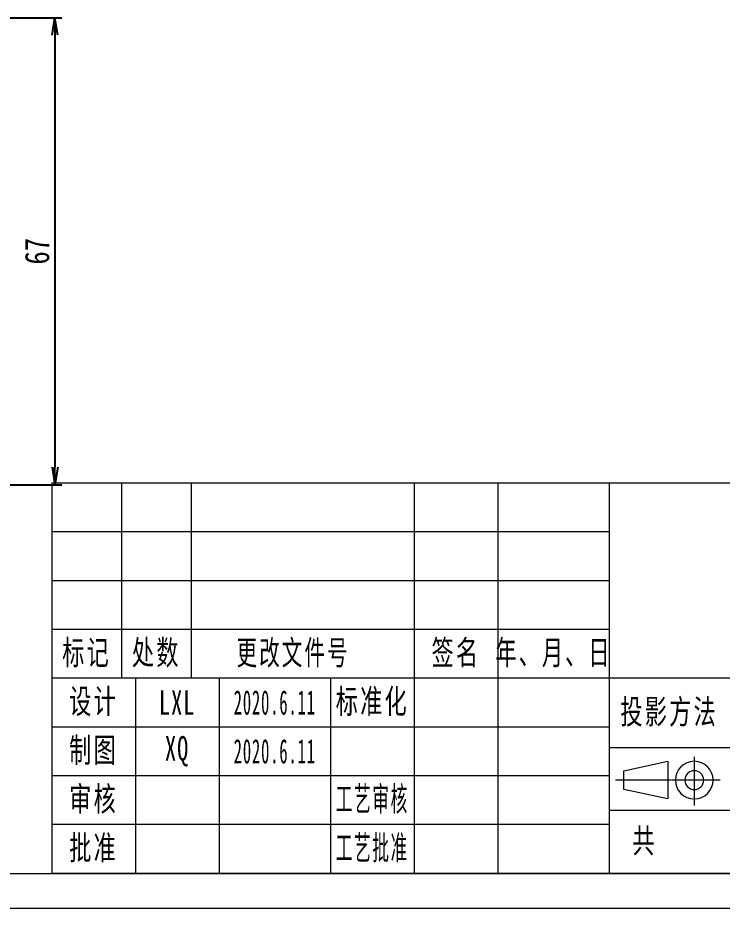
# Model space of a CAD drawing. Header units: millimetres. Extents: x -15766 to 80009, y -9701 to 15159.
# Drawn here: x -12236.9 to -12135.8, y 4666.5 to 4794.3 of the extents above; entities that cross this region are included whole.
import ezdxf

# ---------------------------------------------------------------- set-up
doc = ezdxf.new("R2010")
doc.units = ezdxf.units.MM
doc.linetypes.add('CENTER-HOKUTO_1', pattern=[16, 13, -1, 1, -1])
doc.layers.get('DEFPOINTS').update_dxf_attribs({"lineweight": 18})
for name, color, linetype, lineweight in [('CDRAFT0', 7, 'Continuous', 18), ('title_frame', 7, 'Continuous', 18), ('word_dim', 9, 'Continuous', 18), ('尺寸线层', 3, 'Continuous', 18), ('粗实线层_1', 7, 'Continuous', 15), ('细实线层', 7, 'Continuous', 18)]:
    doc.layers.add(name, color=color, linetype=linetype, lineweight=lineweight)
doc.styles.add('DIM', font='', dxfattribs={"width": 0.8})
doc.styles.add('UserTxtStyle1', font='', dxfattribs={"width": 0.618357})
doc.styles.add('UserTxtStyle2', font='', dxfattribs={"width": 0.634692})
doc.styles.add('标准', font='', dxfattribs={"width": 0.667})
doc.styles.get('DIM').set_extended_font_data('NSimSun')
doc.styles.get('UserTxtStyle1').set_extended_font_data('宋体')
doc.styles.get('UserTxtStyle2').set_extended_font_data('宋体')
doc.styles.get('标准').set_extended_font_data('宋体')
doc.dimstyles.new('1-1$0', dxfattribs={"dimtxt": 3.5, "dimasz": 2.5, "dimexe": 1, "dimexo": 0.625, "dimgap": 0.8, "dimtad": 1, "dimdsep": 46, "dimtxsty": 'DIM', "dimblk": 'OPEN', "dimcen": 0, "dimdle": 5, "dimclrd": 256, "dimclre": 256, "dimclrt": 3, "dimazin": 3, "dimtfac": 0.5, "dimtmove": 0, "dimatfit": 3, "dimldrblk": 'OPEN', "dimfxl": 0, "dimtolj": 1, "dimarcsym": 0})

# ---------------------------------------------------------------- blocks, each defined once
blk = doc.blocks.new('*X1435')
at = {"layer": 'CDRAFT0'}
blk.add_line((0, 0), (420, 0), dxfattribs=at)
at = {"layer": '粗实线层_1'}
blk.add_line((25, 5), (415, 5), dxfattribs=at)
blk = doc.blocks.new('_OPEN')
at = {"color": 0, "linetype": 'ByBlock', "lineweight": -2}
for p, q in [((-1, 0.166667), (0, 0)), ((-1, -0.166667), (0, 0)), ((0, 0), (-1, 0))]:
    blk.add_line(p, q, dxfattribs=at)
blk = doc.blocks.new('*D1508')
at = {"layer": 'DEFPOINTS', "color": 0, "transparency": 16777216}
for p in [(-12241.26, 4794.29), (-12245.26, 4727.29), (-12231.58, 4727.29)]:
    blk.add_point(p, dxfattribs=at)
at = {"layer": 'word_dim', "linetype": 'Continuous', "lineweight": -2, "transparency": 16777216}
for p, q in [((-12240.64, 4794.29), (-12230.58, 4794.29)), ((-12231.58, 4791.79), (-12231.58, 4729.79)), ((-12244.64, 4727.29), (-12230.58, 4727.29))]:
    blk.add_line(p, q, dxfattribs=at)
at = {"layer": 'word_dim', "lineweight": -2, "transparency": 16777216, "xscale": 2.5, "yscale": 2.5, "zscale": 2.5}
for p, rotation in [((-12231.58, 4794.29), 90), ((-12231.58, 4727.29), 270)]:
    blk.add_blockref('_OPEN', p, dxfattribs=dict(at, rotation=rotation))
at = {"layer": 'word_dim', "color": 3, "transparency": 16777216, "insert": (-12234.13, 4760.79), "char_height": 3.5, "attachment_point": 5, "rotation": 90, "style": 'DIM'}
blk.add_mtext('\\A1;67', dxfattribs=at)

msp = doc.modelspace()

# ---------------------------------------------------------------- linework, layer by layer
at = {"layer": '粗实线层_1'}
for p, q in [((-12052.03915, 4727.51982), (-12232.03915, 4727.51982)), ((-12232.03915, 4727.51982), (-12232.03915, 4671.51982)), ((-12152.03915, 4727.51982), (-12152.03915, 4671.51982)), ((-12102.03915, 4699.51982), (-12232.03915, 4699.51982)), ((-12192.03915, 4699.51982), (-12192.03915, 4671.51982)), ((-12152.03915, 4692.51982), (-12232.03915, 4692.51982)), ((-12152.03915, 4685.51982), (-12232.03915, 4685.51982)), ((-12102.03915, 4680.51982), (-12152.03915, 4680.51982)), ((-12152.03915, 4678.51982), (-12232.03915, 4678.51982)), ((-12052.03915, 4671.51982), (-12232.03915, 4671.51982))]:
    msp.add_line(p, q, dxfattribs=at)
at = {"layer": '细实线层'}
for p, q in [((-12222.03915, 4727.51982), (-12222.03915, 4699.51982)), ((-12212.03915, 4727.51982), (-12212.03915, 4699.51982)), ((-12180.03915, 4727.51982), (-12180.03915, 4671.51982)), ((-12168.03915, 4727.51982), (-12168.03915, 4671.51982)), ((-12152.03915, 4720.51982), (-12232.03915, 4720.51982)), ((-12152.03915, 4713.51982), (-12232.03915, 4713.51982)), ((-12152.03915, 4706.51982), (-12232.03915, 4706.51982)), ((-12220.03915, 4699.51982), (-12220.03915, 4671.51982)), ((-12208.03915, 4699.51982), (-12208.03915, 4671.51982)), ((-12102.03915, 4689.51982), (-12152.03915, 4689.51982))]:
    msp.add_line(p, q, dxfattribs=at)
at = {"layer": '细实线层', "color": 2, "linetype": 'CENTER-HOKUTO_1', "lineweight": 18}
for p, q in [((-12139.84103, 4688.21964), (-12139.84103, 4681.24284)), ((-12143.19111, 4684.89864), (-12151.14917, 4684.89864)), ((-12136.12868, 4684.89864), (-12143.08434, 4684.89864))]:
    msp.add_line(p, q, dxfattribs=at)
at = {"layer": '细实线层', "color": 3}
for p, q in [((-12149.93748, 4686.24864), (-12143.61043, 4687.59864)), ((-12143.61043, 4687.59864), (-12143.61043, 4682.19864)), ((-12149.93748, 4683.54864), (-12149.93748, 4686.24864)), ((-12143.61043, 4682.19864), (-12149.93748, 4683.54864))]:
    msp.add_line(p, q, dxfattribs=at)
for radius in [2.7, 1.35]:
    msp.add_arc((-12139.84103, 4684.89864), radius, 0, 359.9893827, dxfattribs=at)

# ---------------------------------------------------------------- block references
at = {"layer": 'title_frame'}
msp.add_blockref('*X1435', (-12467.03915, 4666.51982), dxfattribs=at)

# ---------------------------------------------------------------- texts
at = {"layer": '尺寸线层', "char_height": 3.5, "attachment_point": 5, "line_spacing_factor": 1.15057}
for s, insert, width, style in [('\\T1.1;标记', (-12227.03915, 4703.01982), 18, '标准'), ('\\T1.1;处数', (-12217.03915, 4703.01982), 18, '标准'), ('\\T1.1;更改文件号', (-12197.40573, 4702.99582), 30, 'UserTxtStyle1'), ('\\T1.1;签名', (-12174.03915, 4703.01982), 22, '标准'), ('\\T1.1;年、月、日', (-12160.03915, 4703.01982), 30, 'UserTxtStyle2'), ('\\T1.1;设计', (-12226.03915, 4696.01982), 22, '标准'), ('\\T1.1;标准化', (-12186.03915, 4696.01982), 22, '标准'), ('{\\T1.1;LXL}', (-12214.03915, 4696.01982), 22, '标准'), ('{\\W0.5;\\T1.1;2020.6.11}', (-12200.03915, 4696.01982), 16, '标准'), ('\\T1.1;投影方法', (-12143.44415, 4694.51982), 22, '标准'), ('\\T1.1;制图', (-12226.03915, 4689.01982), 22, '标准'), ('{\\T1.1;XQ}', (-12214.03915, 4689.01982), 22, '标准'), ('{\\W0.5;\\T1.1;2020.6.11}', (-12200.03915, 4689.01982), 16, '标准'), ('\\T1.1;审核', (-12226.03915, 4682.01982), 22, '标准'), ('{\\W0.5;\\T1.1;工艺审核}', (-12186.03915, 4682.01982), 22, '标准'), ('\\T1.1;共', (-12146.96782, 4676.01982), 8, '标准'), ('{\\T1.1;批准}', (-12226.03915, 4675.01982), 22, '标准'), ('{\\W0.5;\\T1.1;工艺批准}', (-12186.03915, 4675.01982), 22, '标准')]:
    msp.add_mtext(s, dxfattribs=dict(at, insert=insert, width=width, style=style))

# ---------------------------------------------------------------- dimensions: what is measured, and where the dimension line sits
at = {"layer": 'word_dim', "color": 3, "true_color": 0x00ff00}
dim = msp.add_linear_dim(base=(-12231.57759, 4727.2948), p1=(-12241.26198, 4794.2948), p2=(-12245.26198, 4727.2948), angle=90, dimstyle='1-1$0', dxfattribs=at)
dim.commit()
dim.dimension.update_dxf_attribs({"geometry": '*D1508', "text_midpoint": (-12234.12759, 4760.7948)})

doc.saveas('drawing.dxf')
